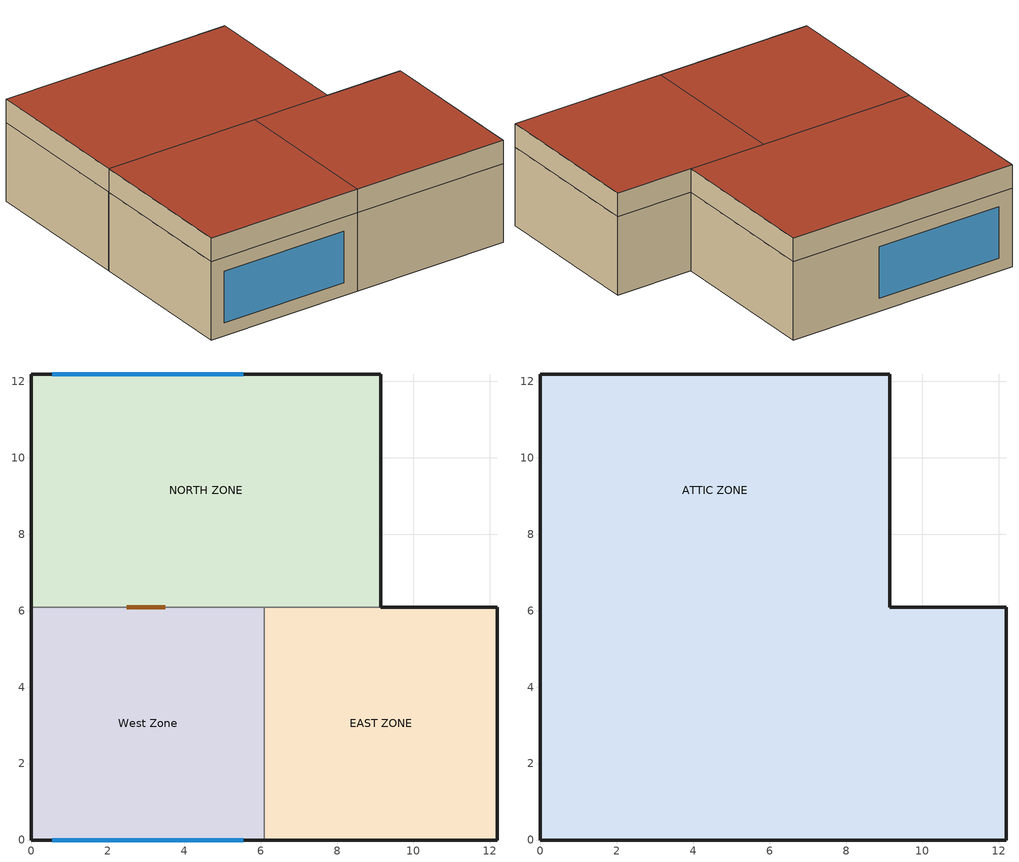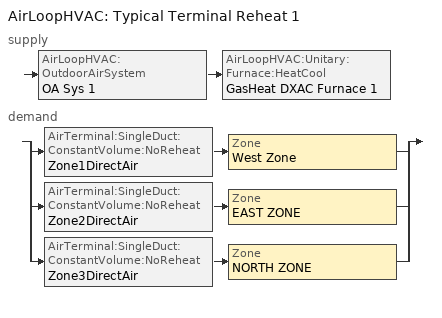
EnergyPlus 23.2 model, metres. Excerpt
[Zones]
West Zone
 floor adiabatic (FLOOR SLAB 8 IN): 0,0 0,6.1 6.1,6.1 6.1,0 z0
 wall outside (EXTWALL80): 0,6.1 0,0 6.1,0 z0:3.05
 wall to NORTH ZONE (PARTITION06): 6.1,6.1 0,6.1 z0:3.05
 wall to EAST ZONE (PARTITION06): 6.1,0 6.1,6.1 z0:3.05
 window (ELECTRO-CON-LIGHT): 0.55,0 5.55,0 z0.5:2.5
 door inside (DOOR-CON): 3.5,6.1 2.5,6.1 z0:2
EAST ZONE
 floor adiabatic (FLOOR SLAB 8 IN): 6.1,0 6.1,6.1 12.19,6.1 12.19,0 z0
 wall outside (EXTWALL80): 6.1,0 12.19,0 12.19,6.1 9.14,6.1 z0:3.05
 wall to NORTH ZONE (PARTITION06): 9.14,6.1 6.1,6.1 z0:3.05
NORTH ZONE
 floor adiabatic (FLOOR SLAB 8 IN): 0,6.1 0,12.19 9.14,12.19 9.14,6.1 z0
 wall outside (EXTWALL80): 9.14,6.1 9.14,12.19 0,12.19 0,6.1 z0:3.05
 window (ELECTRO-CON-LIGHT): 5.55,12.19 0.55,12.19 z0.5:2.5
ATTIC ZONE
 floor to West Zone (CEILING:ATTIC): 0,0 0,6.1 6.1,6.1 6.1,0 z3.05
 floor to EAST ZONE (CEILING:ATTIC): 6.1,0 6.1,6.1 12.19,6.1 12.19,0 z3.05
 floor to NORTH ZONE (CEILING:ATTIC): 0,6.1 0,12.19 9.14,12.19 9.14,6.1 z3.05
 wall outside (EXTWALL80): 0,0 6.1,0 12.19,0 12.19,6.1 9.14,6.1 9.14,12.19 0,12.19 0,6.1 0,0 z3.05:3.96
 roof outside (ROOF34): 0,6.1 0,0 6.1,0 6.1,6.1 z3.96; 6.1,6.1 6.1,0 12.19,0 12.19,6.1 z3.96; 0,12.19 0,6.1 9.14,6.1 9.14,12.19 z3.96
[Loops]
AirLoopHVAC 'Typical Terminal Reheat 1'
 supply: AirLoopHVAC:OutdoorAirSystem 'OA Sys 1' > AirLoopHVAC:Unitary:Furnace:HeatCool 'GasHeat DXAC Furnace 1'
 demand: split
  | AirTerminal:SingleDuct:ConstantVolume:NoReheat 'Zone1DirectAir' > Zone 'West Zone'
  | AirTerminal:SingleDuct:ConstantVolume:NoReheat 'Zone2DirectAir' > Zone 'EAST ZONE'
  | AirTerminal:SingleDuct:ConstantVolume:NoReheat 'Zone3DirectAir' > Zone 'NORTH ZONE'
[Building]
Small Office with AirflowNetwork model: Loads convergence tolerance value=0.001; Maximum number of warmup days=25; Minimum number of warmup days=6; North axis=0; Solar distribution=FullInteriorAndExterior; Temperature convergence tolerance value=0.005; Terrain=Suburbs
[Site:GroundTemperature:BuildingSurface]
20.03, 20.03, 20.13, 20.3, 20.43, 20.52, 20.62, 20.77, 20.78, 20.55, 20.44, 20.2
[Site:Location]
MIAMI_FL_USA_WMO_722020: Elevation=2; Latitude=25.78; Longitude=-80.27; Time zone=-5
[SizingPeriod:DesignDay] Barometric pressure=101301; Day of month=21; Daylight saving time indicator=No; Humidity condition type=WetBulb; Rain indicator=No; Snow indicator=No; Solar model indicator=ASHRAEClearSky
Name | Daily dry bulb temperature range | Day type | Maximum dry bulb temperature | Month | Sky clearness | Wetbulb or dewpoint at maximum dry bulb | Wind direction | Wind speed
MIAMI Ann Clg .4% Condns DB=>MWB | 6.7 | SummerDesignDay | 33.1 | 7 | 1 | 25.3 | 140 | 4.7
MIAMI Ann Htg 99.6% Condns DB | 0 | WinterDesignDay | 8 | 1 | 0 | 8 | 340 | 4.4
[Construction]
CEILING:ATTIC: E1 - 3 / 4 IN PLASTER OR GYP BOARD, B5 - 1 IN DENSE INSULATION
DOOR-CON: 1.375in-Solid-Core
ELECTRO-CON-DARK: ELECTRO GLASS DARK STATE, WinAirGap, SPECTRAL GLASS INNER PANE
ELECTRO-CON-LIGHT: ELECTRO GLASS LIGHT STATE, WinAirGap, SPECTRAL GLASS INNER PANE
EXTWALL80: A1 - 1 IN STUCCO, C4 - 4 IN COMMON BRICK, E1 - 3 / 4 IN PLASTER OR GYP BOARD
FLOOR SLAB 8 IN: C10 - 8 IN HW CONCRETE
PARTITION06: E1 - 3 / 4 IN PLASTER OR GYP BOARD, C6 - 8 IN CLAY TILE, E1 - 3 / 4 IN PLASTER OR GYP BOARD
ROOF34: E2 - 1 / 2 IN SLAG OR STONE, E3 - 3 / 8 IN FELT AND MEMBRANE, C12 - 2 IN HW CONCRETE
[Material] Thermal absorptance=0.9
Name | Conductivity | Density | Roughness | Solar absorptance | Specific heat | Thickness | Visible absorptance
1.375in-Solid-Core | 0.1525 | 614.5 | Smooth | 0.92 | 1630 | 0.034925 | 0.92
A1 - 1 IN STUCCO | 0.691831 | 1858.142 | Smooth | 0.92 | 836.8 | 0.0253898 | 0.92
B5 - 1 IN DENSE INSULATION | 0.0432394 | 91.30524 | VeryRough | 0.5 | 836.8 | 0.0253898 | 0.5
C4 - 4 IN COMMON BRICK | 0.726422 | 1922.216 | Rough | 0.76 | 836.8 | 0.101498 | 0.76
C6 - 8 IN CLAY TILE | 0.570761 | 1121.292 | Smooth | 0.82 | 836.8 | 0.203302 | 0.82
C10 - 8 IN HW CONCRETE | 1.729577 | 2242.585 | MediumRough | 0.65 | 836.8 | 0.203302 | 0.65
C12 - 2 IN HW CONCRETE | 1.729577 | 2242.585 | MediumRough | 0.65 | 836.8 | 0.0509016 | 0.65
E1 - 3 / 4 IN PLASTER OR GYP BOARD | 0.726422 | 1601.846 | Smooth | 0.92 | 836.8 | 0.01905 | 0.92
E2 - 1 / 2 IN SLAG OR STONE | 1.435549 | 881.0155 | Rough | 0.55 | 1673.6 | 0.0127102 | 0.55
E3 - 3 / 8 IN FELT AND MEMBRANE | 0.190253 | 1121.292 | Rough | 0.75 | 1673.6 | 0.00954024 | 0.75
[MaterialProperty:GlazingSpectralData]
TestSpectralDataSet: 0.045, 0.044, 0.044, 0.042, 0.041, 0.041, 0, 0.34, 0.04, 0.04, 0, 0.35, 0.04, 0.04, 0.009, 0.36, 0.04, 0.04, 0.12, 0.37, 0.051, 0.051, 0.492, 0.38, 0.07, 0.07, 0.782, 0.39, 0.075, 0.075, 0.856, 0.4, 0.075, 0.075, 0.858, 0.41, 0.075, 0.075, 0.858, 0.42, 0.075, 0.075, 0.86, 0.43, 0.075, 0.075, 0.861, 0.44, 0.075, 0.075, 0.871, 0.45, 0.076, 0.076, 0.88, 0.46, 0.075, 0.075, 0.883, 0.47, 0.076, 0.076, 0.887, 0.48, 0.075, 0.075, 0.89, 0.49, 0.075, 0.075, 0.89, 0.5, 0.075, 0.075, 0.891, 0.51, 0.075, 0.075, 0.887, 0.52, 0.075, 0.075, 0.89, 0.53, 0.074, 0.074, 0.883, 0.54, 0.074, 0.074, 0.888, 0.55, 0.074, 0.074, 0.882, 0.56, 0.074, 0.074, 0.881, 0.57, 0.071, 0.071, 0.865, 0.58, 0.07, 0.07, 0.858, 0.59, 0.07, 0.07, 0.865, 0.6, 0.07, 0.07, 0.856, 0.61, 0.07, 0.07, 0.845, 0.62, 0.07, 0.07, 0.837, 0.63, 0.069, 0.069, 0.827, 0.64, 0.067, 0.067, 0.82, 0.65, 0.067, 0.067, 0.807, 0.66, 0.065, 0.065, 0.798, 0.67, 0.065, 0.065, 0.791, 0.68, 0.065, 0.065, 0.781, 0.69, 0.064, 0.064, 0.768, 0.7, 0.064, 0.064, 0.761, 0.71, 0.062, 0.062, 0.744, 0.72, 0.064, 0.064, 0.713, 0.73, 0.062, 0.062, 0.703, 0.74, 0.061, 0.061, 0.694, 0.75, 0.061, 0.061, 0.685, 0.76, 0.06, 0.06, 0.675, 0.77, 0.06, 0.06, 0.667, 0.78, 0.06, 0.06, 0.655, 0.79, 0.059, 0.059, 0.646, 0.8, 0.059, 0.059, 0.638, 0.81, 0.057, 0.057, 0.629, 0.82, 0.057, 0.057, 0.623, 0.83, 0.056, 0.056, 0.614, 0.84, 0.056, 0.056, 0.608, 0.85, 0.055, 0.055, 0.601, 0.86, 0.054, 0.054, 0.597, 0.87, 0.054, 0.054, 0.592, 0.88, 0.054, 0.054, 0.587, 0.89, 0.055, 0.055, 0.582, 0.9, 0.051, 0.051, 0.568, 0.95, 0.051, 0.051, 0.562, 1, 0.05, 0.05, 0.556, 1.05, 0.051, 0.051, 0.563, 1.1, 0.05, 0.05, 0.556, 1.15, 0.05, 0.05, 0.547, 1.2, 0.051, 0.051, 0.577, 1.25, 0.054, 0.054, 0.598, 1.3, 0.055, 0.055, 0.608, 1.35, 0.052, 0.052, 0.603, 1.4, 0.055, 0.055, 0.614, 1.45, 0.057, 0.057, 0.648, 1.5, 0.059, 0.059, 0.68, 1.55, 0.06, 0.06, 0.699, 1.6, 0.06, 0.06, 0.706, 1.65, 0.051, 0.051, 0.57, 1.7, 0.051, 0.051, 0.585, 1.75, 0.055, 0.055, 0.637, 1.8, 0.057, 0.057, 0.655, 1.85, 0.057, 0.057, 0.637, 1.9, 0.057, 0.057, 0.634, 1.95, 0.057, 0.057, 0.634, 2, 0.052, 0.052, 0.586, 2.05, 0.054, 0.054, 0.588, 2.1, 0.054, 0.054, 0.597, 2.15, 0.051, 0.051, 0.576, 2.2, 0.045, 0.045, 0.404, 2.25, 0.037, 0.037, 0.179, 2.3, 0.037, 0.037, 0.219, 2.35, 0.039, 0.039, 0.24, 2.4, 0.04, 0.04, 0.2, 2.45, 0.039, 0.039, 0.214, 2.5, 0.045, 0.044, 0.044, 0.042, 0, 0, 0, 0, 0.3, 0.31, 0.32, 0.33
[WindowMaterial:Gas]
WinAirGap: Gas type=Air; Thickness=0.013
[WindowMaterial:Glazing] Back side infrared hemispherical emissivity=0.84; Front side infrared hemispherical emissivity=0.84; Infrared transmittance at normal incidence=0
Name | Back side solar reflectance at normal incidence | Back side visible reflectance at normal incidence | Conductivity | Front side solar reflectance at normal incidence | Front side visible reflectance at normal incidence | Optical data type | Solar transmittance at normal incidence | Thickness | Visible transmittance at normal incidence | Window glass spectral data set
ELECTRO GLASS DARK STATE | 0.179 | 0.081 | 0.9 | 0.179 | 0.081 | SpectralAverage | 0.111 | 0.006 | 0.128
ELECTRO GLASS LIGHT STATE | 0.086 | 0.099 | 0.9 | 0.086 | 0.099 | SpectralAverage | 0.814 | 0.006 | 0.847
SPECTRAL GLASS INNER PANE | 0 | 0 | 0.798 | 0 | 0 | Spectral | 0 | 0.0099 | 0 | TestSpectralDataSet
[AirLoopHVAC]
Typical Terminal Reheat 1: Design supply air flow rate=1.9
[AirLoopHVAC:Unitary:Furnace:HeatCool]
GasHeat DXAC Furnace 1: Availability schedule=FanAndCoilAvailSched; Controlling zone or thermostat location=NORTH ZONE; Cooling coil=Heat Exchanger Assisted Cooling Coil 1; Cooling supply air flow rate=1.9; Dehumidification control type=Multimode; Fan placement=BlowThrough; Heating coil=Furnace Heating Coil 1; Heating supply air flow rate=1.9; Maximum supply air temperature=80; No load supply air flow rate=0; Supply air fan operating mode schedule=CyclingFanSchedule; Supply fan=Supply Fan 1
[AirTerminal:SingleDuct:ConstantVolume:NoReheat] Availability schedule=FanAndCoilAvailSched
Name | Maximum air flow rate
Zone1DirectAir | 0.59
Zone2DirectAir | 0.55
Zone3DirectAir | 0.76
[AvailabilityManager:Scheduled]
Reheat System 1 Avail: Schedule=FanAndCoilAvailSched
[Coil:Cooling:DX:SingleSpeed]
ACDXCoil 1: 2023 rated evaporator fan power per volume flow rate=934.4; Availability schedule=FanAndCoilAvailSched; Energy input ratio function of flow fraction curve=WindACEIRFFF; Energy input ratio function of temperature curve=WindACEIRFT; Gross rated cooling cop=3; Gross rated sensible heat ratio=0.7; Gross rated total cooling capacity=35000; Part load fraction correlation curve=WindACPLFFPLR; Rated air flow rate=1.9; Total cooling capacity function of flow fraction curve=WindACCoolCapFFF; Total cooling capacity function of temperature curve=WindACCoolCapFT
[Coil:Heating:Fuel]
FURNACE HEATING COIL 1: Availability schedule=FanAndCoilAvailSched; Burner efficiency=0.8; Fuel type=NaturalGas; Nominal capacity=60000
[CoilSystem:Cooling:DX:HeatExchangerAssisted]
Heat Exchanger Assisted Cooling Coil 1: Cooling coil=ACDXCoil 1; Heat exchanger=Desiccant Heat Exchanger 1
[Controller:OutdoorAir]
OA Controller 1: Economizer control action type=ModulateFlow; Economizer control type=NoEconomizer; Economizer maximum limit dry bulb temperature=19; Economizer minimum limit dry bulb temperature=4; Lockout type=NoLockout; Maximum outdoor air flow rate=1.9; Minimum limit type=FixedMinimum; Minimum outdoor air flow rate=0.4333
[Daylighting:Controls]
West Zone_DaylCtrl: Daylighting reference point name 1=West Zone_DaylRefPt1; Fraction of lights controlled by reference point 1=1; Illuminance setpoint at reference point 1=500; Daylighting method=SplitFlux; Glare calculation azimuth angle of view direction clockwise from zone y axis=180; Glare calculation daylighting reference point=West Zone_DaylRefPt1; Lighting control type=Continuous; Maximum allowable discomfort glare index=20; Minimum input power fraction for continuous or continuousoff dimming control=0.3; Minimum light output fraction for continuous or continuousoff dimming control=0.2; Probability lighting will be reset when needed in manual stepped control=1; Zone or space=West Zone
[ElectricEquipment] Design level calculation method=EquipmentLevel; Fraction latent=0; Fraction lost=0; Fraction radiant=0.3; Schedule=INTERMITTENT
Name | Design level | Zone or zonelist or space or spacelist
EAST ZONE ElecEq 1 | 1464.375 | EAST ZONE
NORTH ZONE ElecEq 1 | 2928.751 | NORTH ZONE
West Zone ElecEq 1 | 2928.751 | West Zone
[Fan:ConstantVolume]
Supply Fan 1: Availability schedule=FanAndCoilAvailSched; Fan total efficiency=0.7; Maximum flow rate=1.9; Motor efficiency=0.9; Motor in airstream fraction=1; Pressure rise=600
[Fan:ZoneExhaust]
Zone3 Exhaust Fan: Availability schedule=FanAndCoilAvailSched; End use subcategory=Zone Exhaust; Fan total efficiency=0.7; Maximum flow rate=0.01; Pressure rise=500
[HeatExchanger:Desiccant:BalancedFlow]
Desiccant Heat Exchanger 1: Availability schedule=FanAndCoilAvailSched; Heat exchanger performance=HXDesPerf1
[HeatExchanger:Desiccant:BalancedFlow:PerformanceDataType1]
HXDesPerf1: Humidity ratio equation coefficient 1=0.00313878; Humidity ratio equation coefficient 2=1.09689; Humidity ratio equation coefficient 3=-2.63341e-05; Humidity ratio equation coefficient 4=-6.33885; Humidity ratio equation coefficient 5=0.00938196; Humidity ratio equation coefficient 6=5.21186e-05; Humidity ratio equation coefficient 7=0.0670354; Humidity ratio equation coefficient 8=-0.000160823; Maximum process inlet air humidity ratio for humidity ratio equation=0.017514; Maximum process inlet air humidity ratio for temperature equation=0.017514; Maximum process inlet air relative humidity for humidity ratio equation=100; Maximum process inlet air relative humidity for temperature equation=100; Maximum process inlet air temperature for humidity ratio equation=21.83333; Maximum process inlet air temperature for temperature equation=21.83333; Maximum regeneration air velocity for humidity ratio equation=4.826; Maximum regeneration air velocity for temperature equation=4.826; Maximum regeneration inlet air humidity ratio for humidity ratio equation=0.024286; Maximum regeneration inlet air humidity ratio for temperature equation=0.024286; Maximum regeneration inlet air relative humidity for humidity ratio equation=100; Maximum regeneration inlet air relative humidity for temperature equation=100; Maximum regeneration inlet air temperature for humidity ratio equation=48.88889; Maximum regeneration inlet air temperature for temperature equation=48.88889; Maximum regeneration outlet air humidity ratio for humidity ratio equation=0.026707; Maximum regeneration outlet air temperature for temperature equation=46.11111; Minimum process inlet air humidity ratio for humidity ratio equation=0.005; Minimum process inlet air humidity ratio for temperature equation=0.005; Minimum process inlet air relative humidity for humidity ratio equation=70; Minimum process inlet air relative humidity for temperature equation=70; Minimum process inlet air temperature for humidity ratio equation=4.583333; Minimum process inlet air temperature for temperature equation=4.583333; Minimum regeneration air velocity for humidity ratio equation=2.286; Minimum regeneration air velocity for temperature equation=2.286; Minimum regeneration inlet air humidity ratio for humidity ratio equation=0.005143; Minimum regeneration inlet air humidity ratio for temperature equation=0.005143; Minimum regeneration inlet air relative humidity for humidity ratio equation=10; Minimum regeneration inlet air relative humidity for temperature equation=10; Minimum regeneration inlet air temperature for humidity ratio equation=17.83333; Minimum regeneration inlet air temperature for temperature equation=17.83333; Minimum regeneration outlet air humidity ratio for humidity ratio equation=0.006911; Minimum regeneration outlet air temperature for temperature equation=16.66667; Nominal air face velocity=3.54; Nominal air flow rate=1.9; Nominal electric power=50; Temperature equation coefficient 1=-7.18302; Temperature equation coefficient 2=-184.967; Temperature equation coefficient 3=1.00051; Temperature equation coefficient 4=11603.3; Temperature equation coefficient 5=-50.755; Temperature equation coefficient 6=-0.0168467; Temperature equation coefficient 7=58.2213; Temperature equation coefficient 8=0.598863
[Lights] Design level calculation method=LightingLevel; End use subcategory=GeneralLights; Fraction radiant=0.2; Fraction replaceable=1; Fraction visible=0.2; Return air fraction=0; Schedule=OFFICE LIGHTING
Name | Lighting level | Zone or zonelist or space or spacelist
EAST ZONE Lights 1 | 1464.375 | EAST ZONE
NORTH ZONE Lights 1 | 878.6252 | NORTH ZONE
West Zone Lights 1 | 1464.375 | West Zone
[People] Activity level schedule=Activity Sch; Air velocity schedule=Air Velo Sch; Carbon dioxide generation rate=3.82e-08; Clothing insulation calculation method=ClothingInsulationSchedule; Clothing insulation schedule=Clothing Sch; Fraction radiant=0.3; Mean radiant temperature calculation type=ZoneAveraged; Number of people calculation method=People; Number of people schedule=OFFICE OCCUPANCY; Thermal comfort model 1 type=Fanger; Work efficiency schedule=Work Eff Sch
Name | Number of people | Zone or zonelist or space or spacelist
EAST ZONE People | 3 | EAST ZONE
NORTH ZONE People | 4 | NORTH ZONE
West Zone People | 3 | West Zone
[SetpointManager:SingleZone:Reheat]
Supply Air Temp Manager: Control variable=Temperature; Control zone=NORTH ZONE; Maximum supply air temperature=45; Minimum supply air temperature=13; Setpoint node or nodelist=Supply Air Temp Nodes
[ThermostatSetpoint:DualSetpoint]
Setpoints: Cooling setpoint temperature schedule=Dual Cooling Setpoints; Heating setpoint temperature schedule=Dual Heating Setpoints
[WindowShadingControl]
WIN-CONTROL-GLARE-West Zone: Zone=West Zone; Construction with shading=ELECTRO-CON-DARK; Daylighting control object=West Zone_DaylCtrl; Fenestration surface name 1=Zn001:Wall001:Win001; Glare control is active=Yes; Multiple surface control type=Sequential; Setpoint=0; Shading control is scheduled=No; Shading control type=OnIfHighGlare; Shading type=SwitchableGlazing; Type of slat angle control for blinds=FixedSlatAngle
[Zone] Ceiling height=Autocalculate; Multiplier=1; Type=1; Volume=Autocalculate
ATTIC ZONE; EAST ZONE; NORTH ZONE; West Zone
[ZoneControl:Thermostat] Control 1=Setpoints; Control type schedule=Dual Zone Control Type Sched
Name | Zone or zonelist
Zone 1 Thermostat | West Zone
Zone 2 Thermostat | EAST ZONE
Zone 3 Thermostat | NORTH ZONE
[Zone equipment]
West Zone: Zone1DirectAir
EAST ZONE: Zone2DirectAir
NORTH ZONE: Zone3DirectAir, Zone3 Exhaust Fan
[Curve:Biquadratic] Input unit type for x=Temperature; Input unit type for y=Temperature; Maximum value of x=23.88889; Maximum value of y=46.11111; Minimum value of x=12.77778; Minimum value of y=18; Output unit type=Dimensionless
Name | Coefficient1 constant | Coefficient2 x | Coefficient3 x 2 | Coefficient4 y | Coefficient5 y 2 | Coefficient6 x y
WindACCoolCapFT | 0.942588 | 0.00954335 | 0.00068377 | -0.0110427 | 5.249e-06 | -9.72e-06
WindACEIRFT | 0.342414 | 0.034885 | -0.0006237 | 0.00497722 | 0.000437951 | -0.000728028
[Curve:Quadratic]
Name | Maximum value of x | Minimum value of x | Coefficient1 constant | Coefficient2 x | Coefficient3 x 2
WindACCoolCapFFF | 1.5 | 0.5 | 0.8 | 0.2 | 0
WindACEIRFFF | 1.5 | 0.5 | 1.1552 | -0.1808 | 0.0256
WindACPLFFPLR | 1 | 0 | 0.85 | 0.15 | 0
[Schedule:Compact]
Activity Sch: Through: 12/31, For: AllDays, Until: 24:00, 131.8
Air Velo Sch: Through: 12/31, For: AllDays, Until: 24:00, 0.137
Clothing Sch; CyclingFanSchedule: Through: 12/31, For: AllDays, Until: 24:00, 1
Dual Cooling Setpoints: Through: 12/31, For: AllDays, Until:  7:00, 35, Until: 17:00, 24, Until: 24:00, 35
Dual Heating Setpoints: Through: 12/31, For: AllDays, Until:  7:00, 10, Until: 17:00, 22, Until: 24:00, 10
Dual Zone Control Type Sched: Through: 12/31, For: AllDays, Until: 24:00, 4
FanAndCoilAvailSched: Through: 3/31, For: AllDays, Until: 24:00, 1, Through: 9/30, For: WeekDays SummerDesignDay, Until: 7:00, 0, Until: 17:00, 1, Until: 24:00, 0, For: WinterDesignDay, Until: 24:00, 0, For: AllOtherDays, Until: 24:00, 0, Through: 12/31, For: AllDays, Until: 24:00, 1
INTERMITTENT: Through: 12/31, For: WeekDays, Until: 8:00, 0, Until: 18:00, 1, Until: 24:00, 0, For: AllOtherDays, Until: 24:00, 0
OFFICE LIGHTING: Through: 12/31, For: WeekDays, Until: 6:00, 0.05, Until: 7:00, 0.2, Until: 17:00, 1, Until: 18:00, 0.5, Until: 24:00, 0.05, For: AllOtherDays, Until: 24:00, 0.05
OFFICE OCCUPANCY: Through: 12/31, For: WeekDays, Until: 6:00, 0, Until: 7:00, 0.1, Until: 8:00, 0.5, Until: 12:00, 1, Until: 13:00, 0.5, Until: 16:00, 1, Until: 17:00, 0.5, Until: 18:00, 0.1, Until: 24:00, 0, For: AllOtherDays, Until: 24:00, 0
Work Eff Sch: Through: 12/31, For: AllDays, Until: 24:00, 0
[AirflowNetwork:Distribution:Component:Coil] Air path hydraulic diameter=1; Air path length=0.1
Name | Coil
AirflowNetwork:Distribution:Component:Coil 1 | ACDXCoil 1
AirflowNetwork:Distribution:Component:Coil 2 | Furnace Heating Coil 1
[AirflowNetwork:Distribution:Component:ConstantPressureDrop]
SupplyCPDComp: Pressure difference across the component=1
[AirflowNetwork:Distribution:Component:Duct]
Name | Coefficient for local dynamic loss due to fitting | Cross section area | Duct length | Heat transmittance coefficient u factor for duct wall construction | Hydraulic diameter | Inside convection coefficient | Outside convection coefficient | Overall moisture transmittance coefficient from air to air | Surface roughness
AirLoopReturn; AirLoopSupply; MixerConnectionDuct | 1 | 0.7854 | 0.1 | 0.001226 | 1 | 0.0325 | 0.0065 | 0.0001 | 0.0001
MainTruck1 | 0.01 | 0.2827 | 3 | 0.946792 | 0.6 | 25.09 | 5.018 | 0.0001 | 0.0009
MainTruck2 | 0.01 | 0.2827 | 4 | 0.946792 | 0.6 | 25.09 | 5.018 | 0.0001 | 0.0009
Zone1Return | 1 | 0.1963 | 4 | 0.946792 | 0.5 | 25.09 | 5.018 | 0.0001 | 0.0009
Zone1Supply | 1 | 0.1256 | 5 | 0.946792 | 0.4 | 25.09 | 5.018 | 0.0001 | 0.0009
Zone1Supply2Link ATInlet Duct | 0 | 0.1256 | 0.0001 | 1e-07 | 0.4 | 25.09 | 5.018 | 1e-07 | 0.0009
Zone2Return | 1 | 0.1809 | 4 | 0.946792 | 0.48 | 25.09 | 5.018 | 0.0001 | 0.0009
Zone2Supply | 2.5 | 0.1195 | 4 | 0.946792 | 0.39 | 25.09 | 5.018 | 0.0001 | 0.0009
Zone2Supply2Link ATInlet Duct | 0 | 0.1195 | 0.0001 | 1e-07 | 0.39 | 25.09 | 5.018 | 1e-07 | 0.0009
Zone3Return | 1 | 0.2376 | 4 | 0.946792 | 0.55 | 25.09 | 5.018 | 0.0001 | 0.0009
Zone3Supply | 1 | 0.1521 | 4 | 0.946792 | 0.44 | 25.09 | 5.018 | 0.0001 | 0.0009
Zone3SupplyLink ATInlet Duct | 0 | 0.1521 | 0.0001 | 1e-07 | 0.44 | 25.09 | 5.018 | 1e-07 | 0.0009
ZoneConnectionDuct | 30 | 0.7854 | 0.1 | 0.001226 | 1 | 0.0325 | 0.0065 | 0.0001 | 0.0001
[AirflowNetwork:Distribution:Component:Fan]
AirflowNetwork:Distribution:Component:Fan 1: Fan=Supply Fan 1
[AirflowNetwork:Distribution:Component:HeatExchanger]
AirflowNetwork:Distribution:Component:HeatExchanger 1: Air path hydraulic diameter=1; Air path length=0.1; Heatexchanger=Desiccant Heat Exchanger 1
[AirflowNetwork:Distribution:Component:Leak]
MainSupplyLeak: Air mass flow coefficient=0.0025; Air mass flow exponent=0.65
[AirflowNetwork:Distribution:Component:LeakageRatio] Air mass flow exponent=0.65; Maximum flow rate=1.9
Name | Effective leakage ratio | Reference pressure difference
ReturnLeakELR1 | 0.03 | 41
ReturnLeakELR2 | 0.03 | 40
ReturnLeakELR3 | 0.04 | 43
ZoneSupplyELR1; ZoneSupplyELR2; ZoneSupplyELR3 | 0.01 | 59
[AirflowNetwork:Distribution:Linkage]
Name | Component | Node 1 | Node 2 | Thermal zone
AirLoopReturnLink | AirLoopReturn | MainReturnNode | MainInletNode
CoolingCoilLink | ACDXCoil 1 | DXCoilInletNode | DXCoilOutletNode
EquipmentAirLoopLink | AirLoopSupply | AirLoopOutletNode | EquipmentInletNode
HXLink1 | Desiccant Heat Exchanger 1 | FanOutletNode | DXCoilInletNode
HXLink2 | Desiccant Heat Exchanger 1 | DXCoilOutletNode | HeatingInletNode
HeatingCoilLink | Furnace Heating Coil 1 | HeatingInletNode | AirLoopOutletNode
Main CDP Link | SupplyCPDComp | EquipmentOutletNode | SupplyMainNode
Main Link 1 | MainTruck1 | EquipmentInletNode | EquipmentOutletNode | Attic Zone
Main Link 2 | MainTruck2 | SupplyMainNode | MainSplitterNode | Attic Zone
MainSupplyLeakLink | MainSupplyLeak | SupplyMainNode | ATTIC ZONE
OAMixerOutletLink | ZoneConnectionDuct | OA System Node | FanInletNode
OASystemInletLink | ZoneConnectionDuct | MainInletNode | OA System Node
ReturnMixerLink | MixerConnectionDuct | MainMixerNode | MainReturnNode | Attic Zone
SupplyFanLink | Supply Fan 1 | FanInletNode | FanOutletNode
Zone1Return1Link | Zone1Return | Zone1OutletNode | Zone1ReturnNode | Attic Zone
Zone1Return2Link | Zone1Return | Zone1ReturnNode | MainMixerNode | Attic Zone
Zone1ReturnConnectionLink | ZoneConnectionDuct | West Zone | Zone1OutletNode
Zone1ReturnLeakLink | ReturnLeakELR1 | Zone1ReturnNode | OA Inlet Node
Zone1Supply1Link | Zone1Supply | MainSplitterNode | Zone1SupplyNode | Attic Zone
Zone1Supply2Link | Zone1Supply | Zone1SupplyNode | Zone1SupplyRegisterNode ATInlet | Attic Zone
Zone1Supply2Link ATInlet | Zone1Supply2Link ATInlet Duct | Zone1SupplyRegisterNode ATInlet | Zone1SupplyRegisterNode | Attic Zone
Zone1SupplyConnectionLink | ZoneConnectionDuct | Zone1SupplyRegisterNode | West Zone
Zone1SupplyLeakLink | ZoneSupplyELR1 | Zone1SupplyNode | ATTIC ZONE
Zone2Return1Link | Zone2Return | Zone2OutletNode | Zone2ReturnNode | Attic Zone
Zone2Return2Link | Zone2Return | Zone2ReturnNode | MainMixerNode | Attic Zone
Zone2ReturnLeakLink | ReturnLeakELR2 | Zone2ReturnNode | OA Inlet Node
Zone2Supply1Link | Zone2Supply | MainSplitterNode | Zone2SupplyNode | Attic Zone
Zone2Supply2Link | Zone2Supply | Zone2SupplyNode | Zone2SupplyRegisterNode ATInlet | Attic Zone
Zone2Supply2Link ATInlet | Zone2Supply2Link ATInlet Duct | Zone2SupplyRegisterNode ATInlet | Zone2SupplyRegisterNode | Attic Zone
Zone2SupplyConnectionLink | ZoneConnectionDuct | Zone2SupplyRegisterNode | EAST ZONE
Zone2SupplyLeakLink | ZoneSupplyELR2 | Zone2SupplyNode | ATTIC ZONE
Zone2returnConnectionLink | ZoneConnectionDuct | EAST ZONE | Zone2OutletNode
Zone3Return1Link | Zone3Return | Zone3OutletNode | Zone3ReturnNode | Attic Zone
Zone3Return2Link | Zone3Return | Zone3ReturnNode | MainMixerNode | Attic Zone
Zone3ReturnConnectionLink | ZoneConnectionDuct | NORTH ZONE | Zone3OutletNode
Zone3ReturnLeakLink | ReturnLeakELR3 | Zone3ReturnNode | OA Inlet Node
Zone3Supply1Link | Zone3Supply | MainSplitterNode | Zone3SupplyNode | Attic Zone
Zone3SupplyConnectionLink | ZoneConnectionDuct | Zone3SupplyRegisterNode | NORTH ZONE
Zone3SupplyLeakLink | ZoneSupplyELR3 | Zone3SupplyNode | ATTIC ZONE
Zone3SupplyLink | Zone3Supply | Zone3SupplyNode | Zone3SupplyRegisterNode ATInlet | Attic Zone
Zone3SupplyLink ATInlet | Zone3SupplyLink ATInlet Duct | Zone3SupplyRegisterNode ATInlet | Zone3SupplyRegisterNode | Attic Zone
[AirflowNetwork:Distribution:Node]
Name | Component object type or node type | Node height
AirLoopOutletNode; DXCoilInletNode; DXCoilOutletNode; EquipmentInletNode; EquipmentOutletNode; FanInletNode; FanOutletNode; HeatingInletNode; MainInletNode; MainReturnNode; SupplyMainNode; Zone1OutletNode; Zone1ReturnNode; Zone1SupplyNode; Zone2OutletNode; Zone2ReturnNode; Zone2SupplyNode; Zone3OutletNode; Zone3ReturnNode; Zone3SupplyNode | Other | 3
MainMixerNode | AirLoopHVAC:ZoneMixer | 3
MainSplitterNode | AirLoopHVAC:ZoneSplitter | 3
OA Inlet Node | OAMixerOutdoorAirStreamNode | 1.5
OA System Node | AirLoopHVAC:OutdoorAirSystem | 3
Zone1SupplyRegisterNode; Zone1SupplyRegisterNode ATInlet; Zone2SupplyRegisterNode; Zone2SupplyRegisterNode ATInlet; Zone3SupplyRegisterNode; Zone3SupplyRegisterNode ATInlet |  | 3
[AirflowNetwork:MultiZone:Component:DetailedOpening]
WiOpen1: Air mass flow coefficient when opening is closed=0.001; Air mass flow exponent when opening is closed=0.667; Discharge coefficient for opening factor 1=0.5; Discharge coefficient for opening factor 2=0.6; Discharge coefficient for opening factor 3=0; Discharge coefficient for opening factor 4=0; Extra crack length or height of pivoting axis=0; Height factor for opening factor 1=1; Height factor for opening factor 2=1; Height factor for opening factor 3=0; Height factor for opening factor 4=0; Number of sets of opening factor data=2; Opening factor 1=0; Opening factor 2=1; Opening factor 3=0; Opening factor 4=0; Start height factor for opening factor 1=0; Start height factor for opening factor 2=0; Start height factor for opening factor 3=0; Start height factor for opening factor 4=0; Type of rectangular large vertical opening lvo=NonPivoted; Width factor for opening factor 1=0; Width factor for opening factor 2=1; Width factor for opening factor 3=0; Width factor for opening factor 4=0
[AirflowNetwork:MultiZone:Component:SimpleOpening]
DrOpen: Air mass flow coefficient when opening is closed=0.001; Air mass flow exponent when opening is closed=0.667; Discharge coefficient=0.55; Minimum density difference for two way flow=0.0001
[AirflowNetwork:MultiZone:Component:ZoneExhaustFan]
Zone3 Exhaust Fan: Air mass flow coefficient when the zone exhaust fan is off at reference conditions=0.01; Air mass flow exponent when the zone exhaust fan is off=0.667
[AirflowNetwork:MultiZone:ExternalNode]
Name | External node height | Wind pressure coefficient curve
EFacade | 1.524 | EFacade_WPCValue
Horizontal | 3.028 | Horizontal_WPCValue
NFacade | 1.524 | NFacade_WPCValue
SFacade | 1.524 | SFacade_WPCValue
WFacade | 1.524 | WFacade_WPCValue
[AirflowNetwork:MultiZone:ReferenceCrackConditions]
ReferenceCrackConditions: Reference barometric pressure=101325; Reference humidity ratio=0; Reference temperature=20
[AirflowNetwork:MultiZone:Surface]
Name | Leakage component | Surface | Window door opening factor or crack factor
AirflowNetwork:MultiZone:Surface 1 | ELA-1 | Zn001:Wall001 | 1
AirflowNetwork:MultiZone:Surface 2 | WiOpen1 | Zn001:Wall001:Win001 | 0.5
AirflowNetwork:MultiZone:Surface 3 | CR-1 | Zn001:Wall002 | 1
AirflowNetwork:MultiZone:Surface 4 | CRcri | Zn001:Wall003 | 1
AirflowNetwork:MultiZone:Surface 5 | DrOpen | Zn001:Wall003:Door001 | 0.5
AirflowNetwork:MultiZone:Surface 6 | CRcri | Zn001:Wall004 | 1
AirflowNetwork:MultiZone:Surface 7 | CRcri | Zn001:Ceil001 | 1
AirflowNetwork:MultiZone:Surface 8 | CR-1 | Zn002:Wall002 | 1
AirflowNetwork:MultiZone:Surface 9 | CR-1 | Zn002:Wall003 | 1
AirflowNetwork:MultiZone:Surface 10 | CRcri | Zn002:Wall005 | 1
AirflowNetwork:MultiZone:Surface 11 | CRcri | Zn002:Ceil001 | 1
AirflowNetwork:MultiZone:Surface 12 | CR-1 | Zn003:Wall001 | 1
AirflowNetwork:MultiZone:Surface 13 | CR-1 | Zn003:Wall002 | 1
AirflowNetwork:MultiZone:Surface 14 | WiOpen1 | Zn003:Wall002:Win001 | 0.5
AirflowNetwork:MultiZone:Surface 15 | Zone3 Exhaust Fan | Zn003:Wall003 | 1
AirflowNetwork:MultiZone:Surface 16 | CRcri | Zn003:Ceil001 | 1
AirflowNetwork:MultiZone:Surface 17 | CR-1 | Zn004:Roof001 | 1
AirflowNetwork:MultiZone:Surface 18 | CR-1 | Zn004:Roof002 | 1
AirflowNetwork:MultiZone:Surface 19 | CR-1 | Zn004:Roof003 | 1
[AirflowNetwork:MultiZone:Surface:Crack] Air mass flow exponent=0.667
Name | Air mass flow coefficient at reference conditions
CR-1 | 0.01
CRcri | 0.05
[AirflowNetwork:MultiZone:Surface:EffectiveLeakageArea]
ELA-1: Air mass flow exponent=0.667; Discharge coefficient=1; Effective leakage area=0.007; Reference pressure difference=4
[AirflowNetwork:MultiZone:WindPressureCoefficientArray]
Every 30 Degrees: Wind direction 1=0; Wind direction 2=30; Wind direction 3=60; Wind direction 4=90; Wind direction 5=120; Wind direction 6=150; Wind direction 7=180; Wind direction 8=210; Wind direction 9=240; Wind direction 10=270; Wind direction 11=300; Wind direction 12=330
[AirflowNetwork:MultiZone:WindPressureCoefficientValues] Airflownetwork multizone windpressurecoefficientarray=Every 30 Degrees
Name | Wind pressure coefficient value 1 | Wind pressure coefficient value 2 | Wind pressure coefficient value 3 | Wind pressure coefficient value 4 | Wind pressure coefficient value 5 | Wind pressure coefficient value 6 | Wind pressure coefficient value 7 | Wind pressure coefficient value 8 | Wind pressure coefficient value 9 | Wind pressure coefficient value 10 | Wind pressure coefficient value 11 | Wind pressure coefficient value 12
EFacade_WPCValue | -0.56 | 0.04 | 0.48 | 0.6 | 0.48 | 0.04 | -0.56 | -0.56 | -0.42 | -0.37 | -0.42 | -0.56
Horizontal_WPCValue | 0 | 0 | 0 | 0 | 0 | 0 | 0 | 0 | 0 | 0 | 0 | 0
NFacade_WPCValue | 0.6 | 0.48 | 0.04 | -0.56 | -0.56 | -0.42 | -0.37 | -0.42 | -0.56 | -0.56 | 0.04 | 0.48
SFacade_WPCValue | -0.37 | -0.42 | -0.56 | -0.56 | 0.04 | 0.48 | 0.6 | 0.48 | 0.04 | -0.56 | -0.56 | -0.42
WFacade_WPCValue | -0.56 | -0.56 | -0.42 | -0.37 | -0.42 | -0.56 | -0.56 | 0.04 | 0.48 | 0.6 | 0.48 | 0.04
[AirflowNetwork:MultiZone:Zone] Indoor and outdoor enthalpy difference lower limit for maximum venting open factor=0; Indoor and outdoor enthalpy difference upper limit for minimum venting open factor=300000
Name | Zone | Indoor and outdoor temperature difference lower limit for maximum venting open factor | Indoor and outdoor temperature difference upper limit for minimum venting open factor | Minimum venting open factor | Ventilation control mode | Ventilation control zone temperature setpoint schedule | Venting availability schedule
AirflowNetwork:MultiZone:Zone 1 | West Zone | 5 | 10 | 0.3 | Temperature | WindowVentSched | VentingSched
AirflowNetwork:MultiZone:Zone 2 | EAST ZONE | 0 | 100 | 1 | NoVent
AirflowNetwork:MultiZone:Zone 3 | NORTH ZONE | 0 | 100 | 1 | Temperature | WindowVentSched | VentingSched
AirflowNetwork:MultiZone:Zone 4 | ATTIC ZONE | 0 | 100 | 1 | NoVent
[AirflowNetwork:SimulationControl]
AirflowNetwork_All: Absolute airflow convergence tolerance=1e-06; Airflownetwork control=MultizoneWithDistribution; Azimuth angle of long axis of building=0; Building type=LowRise; Convergence acceleration limit=-0.5; Height selection for local wind pressure calculation=ExternalNode; Initialization type=ZeroNodePressures; Maximum number of iterations=500; Ratio of building width along short axis to width along long axis=1; Relative airflow convergence tolerance=1e-05; Wind pressure coefficient type=Input
